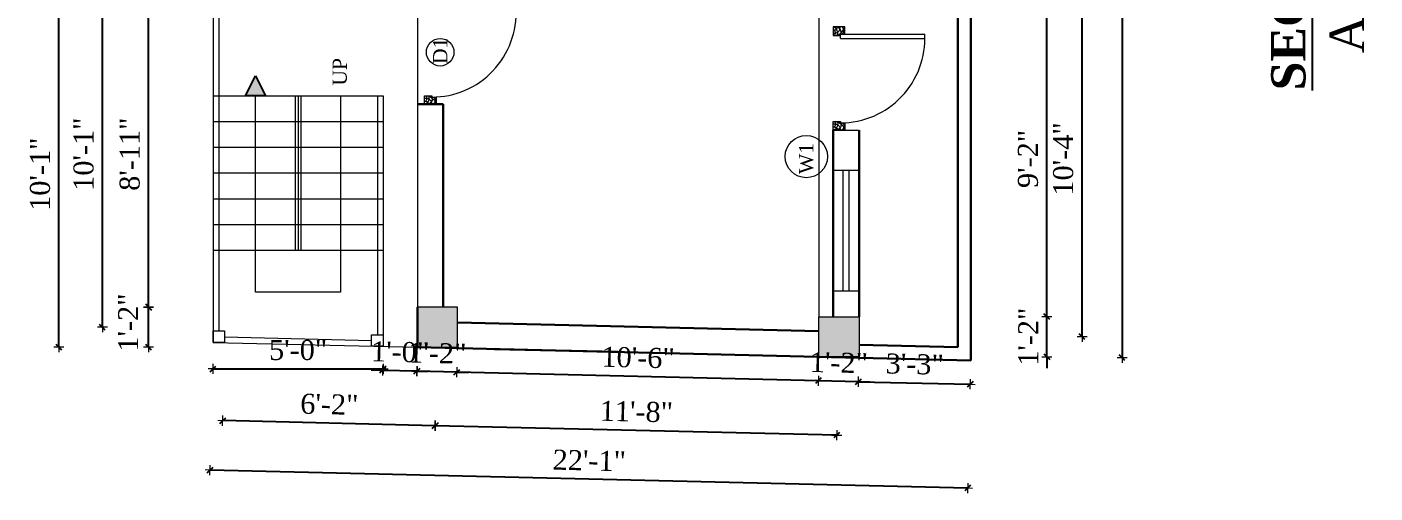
# Model space of a CAD drawing. Header units: inches. Extents: x 151827 to 346502, y -56182 to -23217.
# Drawn here: x 165662.6 to 166133.5, y -25070.6 to -24907.8 of the extents above; entities that cross this region are included whole.
import ezdxf

# ---------------------------------------------------------------- set-up
doc = ezdxf.new("R2010")
doc.units = ezdxf.units.IN
doc.header["$LTSCALE"] = 5
doc.header["$MEASUREMENT"] = 0
for name, color, linetype, lineweight in [('A-WALL', 7, 'Continuous', 9), ('Dimension', 7, 'Continuous', 18), ('DOOR', 62, 'Continuous', 0), ('Dw', 2, 'Continuous', 18)]:
    doc.layers.add(name, color=color, linetype=linetype, lineweight=lineweight)
doc.layers.add('dim line', color=7, linetype='Continuous', lineweight=15, true_color=0xfab2b2)
doc.layers.add('TEXT', color=6, linetype='Continuous')
doc.layers.add('WALL', color=7, linetype='Continuous')
doc.styles.add('ordinary', font='times.ttf')
doc.dimstyles.new('Copy of 96', dxfattribs={"dimtxt": 7, "dimasz": 4, "dimexe": 0.5, "dimexo": 0.5, "dimgap": 3, "dimtad": 1, "dimdec": 1, "dimzin": 11, "dimdsep": 46, "dimlunit": 4, "dimtxsty": 'ordinary', "dimblk": 'OBLIQUE', "dimcen": 0.09, "dimse1": 1, "dimse2": 1, "dimclrt": 6, "dimazin": 0, "dimtfac": 1, "dimtdec": 1, "dimtix": 1, "dimtmove": 2, "dimatfit": 3, "dimldrblk": 'leader', "dimfxl": 0.5, "dimfxlon": 1, "dimtolj": 1, "dimtzin": 0, "dimarcsym": 0})

# ---------------------------------------------------------------- blocks, each defined once
blk = doc.blocks.new('A$C27B36B59')
at = {"layer": 'DOOR'}
for p, q in [((0, 4), (0, 0)), ((2.5, 4), (0, 4)), ((0, 0), (3, 0)), ((2.5, 2.5), (2.5, 4)), ((3, 2.5), (2.5, 2.5)), ((3, 0), (3, 2.5))]:
    blk.add_line(p, q, dxfattribs=at)
for centre, radius, start, end in [((-1.4, -0.54), 4.75, 22.1411, 72.838), ((1.34, 2.09), 1.64, 45.138, 144.8948), ((2.21, 0.3), 2.49, 83.3149, 152.658), ((0.13, 0.37), 2.05, 349.4875, 93.6805), ((1.96, -0.47), 2.01, 58.7447, 166.495), ((-0.06, 0.32), 1.13, 343.542, 86.947), ((2.08, -0.4), 1.17, 38.2816, 160.1519)]:
    blk.add_arc(centre, radius, start, end, dxfattribs=at)
blk = doc.blocks.new('D2')
at = {"layer": 'DOOR'}
for p, q in [((74473.95, 24047.59), (74473.95, 24018.09)), ((74473.95, 24047.59), (74475.45, 24047.59)), ((74475.45, 24047.59), (74475.45, 24018.13))]:
    blk.add_line(p, q, dxfattribs=at)
blk.add_arc((74473.95, 24047.59), 29.5, 180, 272.9146, dxfattribs=at)
at = {"layer": 'DOOR', "xscale": -1, "rotation": 180}
blk.add_blockref('A$C27B36B59', (74441.95, 24050.09), dxfattribs=at)
at = {"layer": 'DOOR', "rotation": 180}
blk.add_blockref('A$C27B36B59', (74477.95, 24050.09), dxfattribs=at)
blk = doc.blocks.new('oblique')
at = {"color": 0, "lineweight": -2}
blk.add_line((0.25, 0.25), (-0.25, -0.25), dxfattribs=at)
at = {"layer": 'dim line', "lineweight": 9}
for p, q in [((-0.4375, 0), (0.4375, 0)), ((0, 0.4375), (0, -0.4375))]:
    blk.add_line(p, q, dxfattribs=at)
blk = doc.blocks.new('*D2215')
at = {"layer": 'A-WALL', "color": 0, "lineweight": -2, "ltscale": 50, "transparency": 16777216}
blk.add_line((165705.05, -25019.71), (165705.05, -25005.71), dxfattribs=at)
at = {"layer": 'Defpoints', "color": 0, "ltscale": 50, "transparency": 16777216}
for p in [(165705.05, -25005.71), (165798.99, -25005.71), (165798.99, -25019.71)]:
    blk.add_point(p, dxfattribs=at)
at = {"layer": 'A-WALL', "color": 0, "lineweight": -2, "ltscale": 50, "transparency": 16777216, "xscale": 4, "yscale": 4, "zscale": 4}
for p, rotation in [((165705.05, -25005.71), 90), ((165705.05, -25019.71), 270)]:
    blk.add_blockref('oblique', p, dxfattribs=dict(at, rotation=rotation))
at = {"layer": 'A-WALL', "color": 6, "ltscale": 50, "transparency": 16777216, "insert": (165697.91, -25011.07), "char_height": 7, "attachment_point": 5, "rotation": 90, "style": 'ordinary'}
blk.add_mtext('\\A1;1\'-2"', dxfattribs=at)
blk = doc.blocks.new('_OBLIQUE')
at = {"color": 0, "linetype": 'ByBlock'}
blk.add_line((-0.5, -0.5), (0.5, 0.5), dxfattribs=at)
blk = doc.blocks.new('leader')
at = {"layer": 'Dimension'}
for p, q in [((0, -4.33), (0, 4.33)), ((-4.42, 0), (4.42, 0))]:
    blk.add_line(p, q, dxfattribs=at)
blk = doc.blocks.new('*D2216')
at = {"layer": 'A-WALL', "color": 0, "lineweight": -2, "ltscale": 5, "transparency": 16777216}
blk.add_line((165705.05, -25005.71), (165705.05, -24898.83), dxfattribs=at)
at = {"layer": 'Defpoints', "color": 0, "ltscale": 5, "transparency": 16777216}
for p in [(165705.05, -24898.83), (165727.6, -24898.83), (165798.99, -25005.71)]:
    blk.add_point(p, dxfattribs=at)
at = {"layer": 'A-WALL', "color": 0, "lineweight": -2, "ltscale": 5, "transparency": 16777216, "xscale": 4, "yscale": 4, "zscale": 4}
for p, rotation in [((165705.05, -24898.83), 90), ((165705.05, -25005.71), 270)]:
    blk.add_blockref('oblique', p, dxfattribs=dict(at, rotation=rotation))
at = {"layer": 'A-WALL', "color": 6, "ltscale": 5, "transparency": 16777216, "insert": (165698.49, -24952.27), "char_height": 7, "attachment_point": 5, "rotation": 90, "style": 'ordinary'}
blk.add_mtext('\\A1;8\'-11"', dxfattribs=at)
blk = doc.blocks.new('*D2223')
at = {"layer": 'A-WALL', "color": 0, "lineweight": -2, "ltscale": 5, "transparency": 16777216}
blk.add_line((165688.92, -25012.71), (165688.92, -24891.83), dxfattribs=at)
at = {"layer": 'Defpoints', "color": 0, "ltscale": 5, "transparency": 16777216}
for p in [(165688.92, -24891.83), (165805.99, -24891.83), (165805.99, -25012.71)]:
    blk.add_point(p, dxfattribs=at)
at = {"layer": 'A-WALL', "color": 0, "lineweight": -2, "ltscale": 5, "transparency": 16777216, "xscale": 4, "yscale": 4, "zscale": 4}
for p, rotation in [((165688.92, -24891.83), 90), ((165688.92, -25012.71), 270)]:
    blk.add_blockref('oblique', p, dxfattribs=dict(at, rotation=rotation))
at = {"layer": 'A-WALL', "color": 6, "ltscale": 5, "transparency": 16777216, "insert": (165682.36, -24952.27), "char_height": 7, "attachment_point": 5, "rotation": 90, "style": 'ordinary'}
blk.add_mtext('\\A1;10\'-1"', dxfattribs=at)
blk = doc.blocks.new('*D2226')
at = {"layer": 'A-WALL', "color": 0, "lineweight": -2, "ltscale": 5, "transparency": 16777216}
blk.add_line((165673.71, -25019.71), (165673.71, -24898.83), dxfattribs=at)
at = {"layer": 'Defpoints', "color": 0, "ltscale": 5, "transparency": 16777216}
for p in [(165673.71, -24898.83), (165727.6, -24898.83), (165798.99, -25019.71)]:
    blk.add_point(p, dxfattribs=at)
at = {"layer": 'A-WALL', "color": 0, "lineweight": -2, "ltscale": 5, "transparency": 16777216, "xscale": 4, "yscale": 4, "zscale": 4}
for p, rotation in [((165673.71, -24898.83), 90), ((165673.71, -25019.71), 270)]:
    blk.add_blockref('oblique', p, dxfattribs=dict(at, rotation=rotation))
at = {"layer": 'A-WALL', "color": 6, "ltscale": 5, "transparency": 16777216, "insert": (165667.15, -24959.27), "char_height": 7, "attachment_point": 5, "rotation": 90, "style": 'ordinary'}
blk.add_mtext('\\A1;10\'-1"', dxfattribs=at)
blk = doc.blocks.new('*D2230')
at = {"layer": 'A-WALL', "color": 0, "lineweight": -2, "ltscale": 50, "transparency": 16777216}
for p, q in [((166018.88, -25009.04), (166018.88, -25005.04)), ((166018.88, -25023.04), (166018.88, -25009.04)), ((166018.88, -25023.04), (166018.88, -25027.04))]:
    blk.add_line(p, q, dxfattribs=at)
at = {"layer": 'Defpoints', "color": 0, "ltscale": 50, "transparency": 16777216}
for p in [(165953.27, -25009.04), (166018.88, -25009.04), (165953.27, -25023.04)]:
    blk.add_point(p, dxfattribs=at)
at = {"layer": 'A-WALL', "color": 0, "lineweight": -2, "ltscale": 50, "transparency": 16777216, "xscale": 4, "yscale": 4, "zscale": 4}
for p, rotation in [((166018.88, -25009.04), 270), ((166018.88, -25023.04), 90)]:
    blk.add_blockref('oblique', p, dxfattribs=dict(at, rotation=rotation))
at = {"layer": 'A-WALL', "color": 6, "ltscale": 50, "transparency": 16777216, "insert": (166012.38, -25016.04), "char_height": 7, "attachment_point": 5, "rotation": 90, "style": 'ordinary'}
blk.add_mtext('\\A1;1\'-2"', dxfattribs=at)
blk = doc.blocks.new('*D2231')
at = {"layer": 'A-WALL', "color": 0, "lineweight": -2, "ltscale": 5, "transparency": 16777216}
blk.add_line((166018.88, -25009.04), (166018.88, -24898.83), dxfattribs=at)
at = {"layer": 'Defpoints', "color": 0, "ltscale": 5, "transparency": 16777216}
for p in [(165953.27, -24898.83), (166018.88, -24898.83), (165953.27, -25009.04)]:
    blk.add_point(p, dxfattribs=at)
at = {"layer": 'A-WALL', "color": 0, "lineweight": -2, "ltscale": 5, "transparency": 16777216, "xscale": 4, "yscale": 4, "zscale": 4}
for p, rotation in [((166018.88, -24898.83), 90), ((166018.88, -25009.04), 270)]:
    blk.add_blockref('oblique', p, dxfattribs=dict(at, rotation=rotation))
at = {"layer": 'A-WALL', "color": 6, "ltscale": 5, "transparency": 16777216, "insert": (166012.31, -24953.93), "char_height": 7, "attachment_point": 5, "rotation": 90, "style": 'ordinary'}
blk.add_mtext('\\A1;9\'-2"', dxfattribs=at)
blk = doc.blocks.new('*D2240')
at = {"layer": 'A-WALL', "color": 0, "lineweight": -2, "ltscale": 5, "transparency": 16777216}
blk.add_line((166031.19, -25016.04), (166031.19, -24891.83), dxfattribs=at)
at = {"layer": 'Defpoints', "color": 0, "ltscale": 5, "transparency": 16777216}
for p in [(165946.27, -24891.83), (166031.19, -24891.83), (165946.27, -25016.04)]:
    blk.add_point(p, dxfattribs=at)
at = {"layer": 'A-WALL', "color": 0, "lineweight": -2, "ltscale": 5, "transparency": 16777216, "xscale": 4, "yscale": 4, "zscale": 4}
for p, rotation in [((166031.19, -24891.83), 90), ((166031.19, -25016.04), 270)]:
    blk.add_blockref('oblique', p, dxfattribs=dict(at, rotation=rotation))
at = {"layer": 'A-WALL', "color": 6, "ltscale": 5, "transparency": 16777216, "insert": (166024.63, -24953.93), "char_height": 7, "attachment_point": 5, "rotation": 90, "style": 'ordinary'}
blk.add_mtext('\\A1;10\'-4"', dxfattribs=at)
blk = doc.blocks.new('*D2244')
at = {"layer": 'A-WALL', "color": 0, "lineweight": -2, "ltscale": 5, "transparency": 16777216}
blk.add_line((166045.18, -24656.57), (166045.18, -25023.37), dxfattribs=at)
at = {"layer": 'Defpoints', "color": 0, "ltscale": 5, "transparency": 16777216}
for p in [(165953.27, -24656.57), (165953.27, -25023.37), (166045.18, -25023.37)]:
    blk.add_point(p, dxfattribs=at)
at = {"layer": 'A-WALL', "color": 0, "lineweight": -2, "ltscale": 5, "transparency": 16777216, "xscale": 4, "yscale": 4, "zscale": 4}
for p, rotation in [((166045.18, -24656.57), 90), ((166045.18, -25023.37), 270)]:
    blk.add_blockref('oblique', p, dxfattribs=dict(at, rotation=rotation))
at = {"layer": 'A-WALL', "color": 6, "ltscale": 5, "transparency": 16777216, "insert": (166038.61, -24839.97), "char_height": 7, "attachment_point": 5, "rotation": 90, "style": 'ordinary'}
blk.add_mtext('\\A1;30\'-7"', dxfattribs=at)
blk = doc.blocks.new('*D2246')
at = {"layer": 'A-WALL', "color": 0, "lineweight": -2, "ltscale": 5, "transparency": 16777216}
blk.add_line((165727.6, -25027.28), (165786.99, -25027.28), dxfattribs=at)
at = {"layer": 'Defpoints', "color": 0, "ltscale": 5, "transparency": 16777216}
for p in [(165727.6, -25018.02), (165786.99, -25019.43), (165786.99, -25027.28)]:
    blk.add_point(p, dxfattribs=at)
at = {"layer": 'A-WALL', "color": 0, "lineweight": -2, "ltscale": 5, "transparency": 16777216, "xscale": 4, "yscale": 4, "zscale": 4, "rotation": 180}
blk.add_blockref('oblique', (165727.6, -25027.28), dxfattribs=at)
at = {"layer": 'A-WALL', "color": 0, "lineweight": -2, "ltscale": 5, "transparency": 16777216, "xscale": 4, "yscale": 4, "zscale": 4}
blk.add_blockref('oblique', (165786.99, -25027.28), dxfattribs=at)
at = {"layer": 'A-WALL', "color": 6, "ltscale": 5, "transparency": 16777216, "insert": (165757.3, -25020.72), "char_height": 7, "attachment_point": 5, "style": 'ordinary'}
blk.add_mtext('\\A1;5\'-0"', dxfattribs=at)
blk = doc.blocks.new('*D2372')
at = {"layer": 'A-WALL', "color": 0, "lineweight": -2, "ltscale": 50, "transparency": 16777216}
for p, q in [((165939.07, -25031.41), (165935.07, -25031.31)), ((165953.07, -25031.74), (165939.07, -25031.41)), ((165953.07, -25031.74), (165957.07, -25031.83))]:
    blk.add_line(p, q, dxfattribs=at)
at = {"layer": 'Defpoints', "color": 0, "ltscale": 50, "transparency": 16777216}
for p in [(165939.27, -25023.04), (165953.27, -25023.37), (165939.07, -25031.41)]:
    blk.add_point(p, dxfattribs=at)
at = {"layer": 'A-WALL', "color": 0, "lineweight": -2, "ltscale": 50, "transparency": 16777216, "xscale": 4, "yscale": 4, "zscale": 4}
for p, rotation in [((165939.07, -25031.41), 358.6423816929457), ((165953.07, -25031.74), 178.6423816929457)]:
    blk.add_blockref('oblique', p, dxfattribs=dict(at, rotation=rotation))
at = {"layer": 'A-WALL', "color": 6, "ltscale": 50, "transparency": 16777216, "insert": (165946.23, -25025.07), "char_height": 7, "attachment_point": 5, "rotation": 358.6424, "style": 'ordinary'}
blk.add_mtext('\\A1;1\'-2"', dxfattribs=at)
blk = doc.blocks.new('*D2373')
at = {"layer": 'A-WALL', "color": 0, "lineweight": -2, "ltscale": 5, "transparency": 16777216}
blk.add_line((165939.07, -25031.41), (165812.78, -25028.41), dxfattribs=at)
at = {"layer": 'Defpoints', "color": 0, "ltscale": 5, "transparency": 16777216}
for p in [(165812.99, -25019.71), (165939.27, -25023.04), (165812.78, -25028.41)]:
    blk.add_point(p, dxfattribs=at)
at = {"layer": 'A-WALL', "color": 0, "lineweight": -2, "ltscale": 5, "transparency": 16777216, "xscale": 4, "yscale": 4, "zscale": 4}
for p, rotation in [((165812.78, -25028.41), 178.6423816934182), ((165939.07, -25031.41), 358.6423816934182)]:
    blk.add_blockref('oblique', p, dxfattribs=dict(at, rotation=rotation))
at = {"layer": 'A-WALL', "color": 6, "ltscale": 5, "transparency": 16777216, "insert": (165876.08, -25023.35), "char_height": 7, "attachment_point": 5, "rotation": 358.6424, "style": 'ordinary'}
blk.add_mtext('\\A1;10\'-6"', dxfattribs=at)
blk = doc.blocks.new('*D2374')
at = {"layer": 'A-WALL', "color": 0, "lineweight": -2, "ltscale": 5, "transparency": 16777216}
for p, q in [((165798.79, -25028.08), (165794.79, -25027.99)), ((165812.78, -25028.41), (165798.79, -25028.08)), ((165812.78, -25028.41), (165816.78, -25028.51))]:
    blk.add_line(p, q, dxfattribs=at)
at = {"layer": 'Defpoints', "color": 0, "ltscale": 5, "transparency": 16777216}
for p in [(165798.99, -25019.71), (165812.99, -25019.71), (165798.79, -25028.08)]:
    blk.add_point(p, dxfattribs=at)
at = {"layer": 'A-WALL', "color": 0, "lineweight": -2, "ltscale": 5, "transparency": 16777216, "xscale": 4, "yscale": 4, "zscale": 4}
for p, rotation in [((165798.79, -25028.08), 358.6423816934182), ((165812.78, -25028.41), 178.6423816934182)]:
    blk.add_blockref('oblique', p, dxfattribs=dict(at, rotation=rotation))
at = {"layer": 'A-WALL', "color": 6, "ltscale": 5, "transparency": 16777216, "insert": (165805.94, -25021.75), "char_height": 7, "attachment_point": 5, "rotation": 358.6424, "style": 'ordinary'}
blk.add_mtext('\\A1;1\'-2"', dxfattribs=at)
blk = doc.blocks.new('*D2247')
at = {"layer": 'A-WALL', "color": 0, "lineweight": -2, "ltscale": 5, "transparency": 16777216}
blk.add_line((165945.45, -25050.44), (165805.17, -25047.11), dxfattribs=at)
at = {"layer": 'Defpoints', "color": 0, "ltscale": 5, "transparency": 16777216}
for p in [(165805.99, -25012.71), (165946.27, -25016.04), (165805.17, -25047.11)]:
    blk.add_point(p, dxfattribs=at)
at = {"layer": 'A-WALL', "color": 0, "lineweight": -2, "ltscale": 5, "transparency": 16777216, "xscale": 4, "yscale": 4, "zscale": 4}
for p, rotation in [((165805.17, -25047.11), 178.6423816929977), ((165945.45, -25050.44), 358.6423816929977)]:
    blk.add_blockref('oblique', p, dxfattribs=dict(at, rotation=rotation))
at = {"layer": 'A-WALL', "color": 6, "ltscale": 5, "transparency": 16777216, "insert": (165875.47, -25042.22), "char_height": 7, "attachment_point": 5, "rotation": 358.6424, "style": 'ordinary'}
blk.add_mtext('\\A1;11\'-8"', dxfattribs=at)
blk = doc.blocks.new('*D2248')
at = {"layer": 'A-WALL', "color": 0, "lineweight": -2, "ltscale": 5, "transparency": 16777216}
for p, q in [((165786.79, -25027.8), (165782.79, -25027.7)), ((165798.79, -25028.08), (165786.79, -25027.8)), ((165798.79, -25028.08), (165802.79, -25028.18))]:
    blk.add_line(p, q, dxfattribs=at)
at = {"layer": 'Defpoints', "color": 0, "ltscale": 5, "transparency": 16777216}
for p in [(165786.99, -25019.43), (165798.99, -25019.71), (165786.79, -25027.8)]:
    blk.add_point(p, dxfattribs=at)
at = {"layer": 'A-WALL', "color": 0, "lineweight": -2, "ltscale": 5, "transparency": 16777216, "xscale": 4, "yscale": 4, "zscale": 4}
for p, rotation in [((165786.79, -25027.8), 358.6423816934182), ((165798.79, -25028.08), 178.6423816934182)]:
    blk.add_blockref('oblique', p, dxfattribs=dict(at, rotation=rotation))
at = {"layer": 'A-WALL', "color": 6, "ltscale": 5, "transparency": 16777216, "insert": (165792.94, -25021.38), "char_height": 7, "attachment_point": 5, "rotation": 358.6424, "style": 'ordinary'}
blk.add_mtext('\\A1;1\'-0"', dxfattribs=at)
blk = doc.blocks.new('*D2375')
at = {"layer": 'A-WALL', "color": 0, "lineweight": -2, "ltscale": 5, "transparency": 16777216}
blk.add_line((165953.07, -25031.74), (165992.07, -25032.66), dxfattribs=at)
at = {"layer": 'Defpoints', "color": 0, "ltscale": 5, "transparency": 16777216}
for p in [(165953.27, -25023.37), (165992.27, -25024.29), (165992.07, -25032.66)]:
    blk.add_point(p, dxfattribs=at)
at = {"layer": 'A-WALL', "color": 0, "lineweight": -2, "ltscale": 5, "transparency": 16777216, "xscale": 4, "yscale": 4, "zscale": 4}
for p, rotation in [((165953.07, -25031.74), 178.6423816934182), ((165992.07, -25032.66), 358.6423816934182)]:
    blk.add_blockref('oblique', p, dxfattribs=dict(at, rotation=rotation))
at = {"layer": 'A-WALL', "color": 6, "ltscale": 5, "transparency": 16777216, "insert": (165972.73, -25025.64), "char_height": 7, "attachment_point": 5, "rotation": 358.6424, "style": 'ordinary'}
blk.add_mtext('\\A1;3\'-3"', dxfattribs=at)
blk = doc.blocks.new('*D2153')
at = {"layer": 'A-WALL', "color": 0, "lineweight": -2, "ltscale": 5, "transparency": 16777216}
blk.add_line((165805.17, -25047.11), (165730.97, -25045.36), dxfattribs=at)
at = {"layer": 'Defpoints', "color": 0, "ltscale": 5, "transparency": 16777216}
for p in [(165734.6, -24891.83), (165805.99, -25012.71), (165730.97, -25045.36)]:
    blk.add_point(p, dxfattribs=at)
at = {"layer": 'A-WALL', "color": 0, "lineweight": -2, "ltscale": 5, "transparency": 16777216, "xscale": 4, "yscale": 4, "zscale": 4}
for p, rotation in [((165730.97, -25045.36), 178.6423816934182), ((165805.17, -25047.11), 358.6423816934182)]:
    blk.add_blockref('oblique', p, dxfattribs=dict(at, rotation=rotation))
at = {"layer": 'A-WALL', "color": 6, "ltscale": 5, "transparency": 16777216, "insert": (165768.22, -25039.68), "char_height": 7, "attachment_point": 5, "rotation": 358.6424, "style": 'ordinary'}
blk.add_mtext('\\A1;6\'-2"', dxfattribs=at)
blk = doc.blocks.new('*D2154')
at = {"layer": 'A-WALL', "color": 0, "lineweight": -2, "ltscale": 5, "transparency": 16777216}
blk.add_line((165991.21, -25068.89), (165726.55, -25062.62), dxfattribs=at)
at = {"layer": 'Defpoints', "color": 0, "ltscale": 5, "transparency": 16777216}
for p in [(165727.6, -25018.02), (165992.27, -25024.29), (165726.55, -25062.62)]:
    blk.add_point(p, dxfattribs=at)
at = {"layer": 'A-WALL', "color": 0, "lineweight": -2, "ltscale": 5, "transparency": 16777216, "xscale": 4, "yscale": 4, "zscale": 4}
for p, rotation in [((165726.55, -25062.62), 178.6423816934182), ((165991.21, -25068.89), 358.6423816934182)]:
    blk.add_blockref('oblique', p, dxfattribs=dict(at, rotation=rotation))
at = {"layer": 'A-WALL', "color": 6, "ltscale": 5, "transparency": 16777216, "insert": (165859.03, -25059.26), "char_height": 7, "attachment_point": 5, "rotation": 358.6424, "style": 'ordinary'}
blk.add_mtext('\\A1;22\'-1"', dxfattribs=at)

msp = doc.modelspace()

# ---------------------------------------------------------------- hatches: boundary and pattern name
at = {"ltscale": 5}
msp.add_hatch(color=256, dxfattribs=at).paths.add_polyline_path([(165745.88, -24931.83), (165738.87, -24931.83), (165742.45, -24924.94)])
at = {"layer": 'WALL', "linetype": 'ByBlock', "ltscale": 5, "true_color": 0xf8991e}
h = msp.add_hatch(color=30, dxfattribs=at)
h.dxf.hatch_style = 1
h.paths.add_polyline_path([(165812.99, -25019.71), (165812.99, -25005.71), (165798.99, -25005.71), (165798.99, -25019.71)])
h = msp.add_hatch(color=30, dxfattribs=at)
h.dxf.hatch_style = 1
h.paths.add_polyline_path([(165939.27, -25023.04), (165953.27, -25023.04), (165953.27, -25009.04), (165939.27, -25009.04)])

# ---------------------------------------------------------------- linework, layer by layer
at = {"ltscale": 5}
for p, q in [((165738.87, -24931.83, -72.71), (165742.45, -24924.94, -72.71)), ((165742.45, -24924.94, -72.71), (165745.88, -24931.83, -72.71)), ((165745.88, -24931.83, -72.71), (165738.87, -24931.83, -72.71))]:
    msp.add_line(p, q, dxfattribs=at)
at = {"layer": 'A-WALL', "lineweight": 30}
for p, q in [((165992.27, -24884.83, -72.71), (165992.27, -25024.29, -72.71)), ((165987.77, -24889.33, -72.71), (165987.77, -25019.69, -72.71)), ((165807.99, -24934.83, -72.71), (165798.99, -24934.83, -72.71)), ((165807.99, -25005.71, -72.71), (165807.99, -24934.83, -72.71)), ((165944.27, -24943.83, -72.71), (165944.27, -25009.04, -72.71)), ((165953.27, -24943.83, -72.71), (165953.27, -25009.04, -72.71)), ((165798.99, -25005.71, -72.71), (165798.99, -25019.71, -72.71)), ((165812.99, -25011.04, -72.71), (165939.27, -25014.04, -72.71)), ((165798.99, -25019.71, -72.71), (165953.27, -25023.37, -72.71)), ((165868.91, -25021.37, -72.71), (165825.92, -25020.35, -72.71)), ((165953.27, -25018.87, -72.71), (165987.77, -25019.69, -72.71)), ((165953.27, -25023.37, -72.71), (165992.27, -25024.29, -72.71))]:
    msp.add_line(p, q, dxfattribs=at)
at = {"layer": 'A-WALL', "ltscale": 5}
for p, q in [((165727.6, -24898.83, -72.71), (165727.6, -25018.02, -72.71)), ((165798.99, -24898.83, -72.71), (165798.99, -25019.71, -72.71)), ((165939.27, -24898.83, -72.71), (165939.27, -25009.04, -72.71)), ((165729.6, -24902.83, -72.71), (165729.6, -25014.02, -72.71)), ((165727.6, -24931.83, -72.71), (165757.3, -24931.83, -72.71)), ((165742.45, -25000.45, -72.71), (165742.45, -24931.83, -72.71)), ((165756.3, -24931.83, -72.71), (165756.3, -24985.83, -72.71)), ((165757.3, -24931.83, -72.71), (165786.99, -24931.83, -72.71)), ((165757.3, -24931.83, -72.71), (165757.3, -24985.83, -72.71)), ((165758.3, -24931.83, -72.71), (165758.3, -24985.83, -72.71)), ((165772.14, -24931.83, -72.71), (165772.14, -25000.45, -72.71)), ((165784.99, -24931.83, -72.71), (165784.99, -25015.33, -72.71)), ((165786.99, -24931.83, -72.71), (165786.99, -25019.43, -72.71)), ((165727.6, -24940.83, -72.71), (165786.99, -24940.83, -72.71)), ((165944.27, -24943.83, -72.71), (165953.27, -24943.83, -72.71)), ((165727.6, -24949.83, -72.71), (165786.99, -24949.83, -72.71)), ((165727.6, -24958.83, -72.71), (165786.99, -24958.83, -72.71)), ((165944.27, -24957.83, -72.71), (165953.27, -24957.83, -72.71)), ((165727.6, -24967.83, -72.71), (165786.99, -24967.83, -72.71)), ((165727.6, -24976.83, -72.71), (165786.99, -24976.83, -72.71)), ((165727.6, -24985.83, -72.71), (165786.99, -24985.83, -72.71)), ((165772.14, -25000.45, -72.71), (165742.45, -25000.45, -72.71)), ((165944.27, -25000.04, -72.71), (165953.27, -25000.04, -72.71)), ((165727.6, -25018.02, -72.71), (165798.99, -25019.71, -72.71)), ((165731.6, -25016.12, -72.71), (165782.99, -25017.33, -72.71)), ((165953.27, -25023.04, -72.71), (165953.27, -25023.37, -72.71))]:
    msp.add_line(p, q, dxfattribs=at)
at = {"layer": 'A-WALL', "ltscale": 5, "elevation": -72.71}
for points in [[(165812.99, -25019.71), (165812.99, -25005.71), (165798.99, -25005.71), (165798.99, -25019.71)], [(165939.27, -25023.04), (165939.27, -25009.04), (165953.27, -25009.04), (165953.27, -25023.04)], [(165727.6, -25018.02), (165727.6, -25014.02), (165731.6, -25014.02), (165731.6, -25018.02)], [(165782.99, -25019.33), (165782.99, -25015.33), (165786.99, -25015.33), (165786.99, -25019.33)]]:
    msp.add_lwpolyline(points, close=True, dxfattribs=at)
at = {"layer": 'A-WALL', "ltscale": 5}
for centre, radius in [((165806.93, -24916.65, -72.71), 4.82), ((165934.85, -24953.11, -72.71), 7.38)]:
    msp.add_circle(centre, radius, dxfattribs=at)
at = {"layer": 'Dw', "color": 3}
for p, q in [((165947.77, -25000.04, -72.71), (165947.77, -24957.83, -72.71)), ((165949.77, -25000.04, -72.71), (165949.77, -24957.83, -72.71))]:
    msp.add_line(p, q, dxfattribs=at)

# ---------------------------------------------------------------- block references
at = {"layer": 'WALL', "color": 2, "linetype": 'ByBlock', "rotation": 89.99999999999999}
for p in [(189851.57, -99376.78, -72.71), (189994.36, -99385.78, -72.71)]:
    msp.add_blockref('D2', p, dxfattribs=at)

# ---------------------------------------------------------------- texts
at = {"layer": 'TEXT', "style": 'ordinary'}
for s, p in [('D1', (165809.43, -24920.77, -72.71)), ('UP', (165774.32, -24928.33, -72.71)), ('W1', (165937.29, -24959.23, -72.71))]:
    msp.add_text(s, height=5, rotation=90, dxfattribs=at).set_placement(p)
at = {"layer": 'TEXT', "char_height": 12, "width": 219.8151, "attachment_point": 8, "rotation": 90, "style": 'ordinary'}
for s, insert in [('{\\fTimes New Roman|b1|i0|c0|p18;\\LSECOND FLOOR PLAN}', (166109.42, -24830.82, -72.71)), ('AREA = 319.56 sq. ft.', (166133.55, -24835.13, -72.71))]:
    msp.add_mtext(s, dxfattribs=dict(at, insert=insert))

# ---------------------------------------------------------------- dimensions: what is measured, and where the dimension line sits
at = {"layer": 'A-WALL', "ltscale": 5}
for base, p1, p2, angle, picture, middle in [((166045.18, -25023.37, -72.71), (165953.27, -24656.57, -72.71), (165953.27, -25023.37, -72.71), 90, '*D2244', (166038.61, -24839.97, -72.71)), ((165688.92, -24891.83, -72.71), (165805.99, -25012.71, -72.71), (165805.99, -24891.83, -72.71), 90, '*D2223', (165682.36, -24952.27, -72.71)), ((166031.19, -24891.83, -72.71), (165946.27, -25016.04, -72.71), (165946.27, -24891.83, -72.71), 90, '*D2240', (166024.63, -24953.93, -72.71)), ((165730.97, -25045.36, -72.71), (165805.99, -25012.71, -72.71), (165734.6, -24891.83, -72.71), 358.6424, '*D2153', (165768.22, -25039.68, -72.71)), ((165673.71, -24898.83, -72.71), (165798.99, -25019.71, -72.71), (165727.6, -24898.83, -72.71), 90, '*D2226', (165667.15, -24959.27, -72.71)), ((165705.05, -24898.83, -72.71), (165798.99, -25005.71, -72.71), (165727.6, -24898.83, -72.71), 90, '*D2216', (165698.49, -24952.27, -72.71)), ((166018.88, -24898.83, -72.71), (165953.27, -25009.04, -72.71), (165953.27, -24898.83, -72.71), 90, '*D2231', (166012.31, -24953.93, -72.71)), ((165726.55, -25062.62, -72.71), (165992.27, -25024.29, -72.71), (165727.6, -25018.02, -72.71), 358.6424, '*D2154', (165859.03, -25059.26, -72.71)), ((165786.79, -25027.8, -72.71), (165798.99, -25019.71, -72.71), (165786.99, -25019.43, -72.71), 358.6424, '*D2248', (165792.94, -25021.38, -72.71)), ((165798.79, -25028.08, -72.71), (165812.99, -25019.71, -72.71), (165798.99, -25019.71, -72.71), 358.6424, '*D2374', (165805.94, -25021.75, -72.71)), ((165812.78, -25028.41, -72.71), (165939.27, -25023.04, -72.71), (165812.99, -25019.71, -72.71), 358.6424, '*D2373', (165876.08, -25023.35, -72.71)), ((165992.07, -25032.66, -72.71), (165953.27, -25023.37, -72.71), (165992.27, -25024.29, -72.71), 358.6424, '*D2375', (165972.73, -25025.64, -72.71))]:
    dim = msp.add_linear_dim(base=base, p1=p1, p2=p2, angle=angle, dimstyle='Copy of 96', override={"dimdec": 0, "dimblk": 'oblique', "dimtdec": 0, "dimarcsym": 1}, dxfattribs=at)
    dim.commit()
    dim.dimension.update_dxf_attribs({"geometry": picture, "text_midpoint": middle})
at = {"layer": 'A-WALL', "ltscale": 50}
dim = msp.add_linear_dim(base=(165705.05, -25005.71, -72.71), p1=(165798.99, -25019.71, -72.71), p2=(165798.99, -25005.71, -72.71), angle=90, dimstyle='Copy of 96', override={"dimdec": 0, "dimblk": 'oblique', "dimtdec": 0, "dimarcsym": 1}, dxfattribs=at)
dim.commit()
dim.dimension.update_dxf_attribs({"geometry": '*D2215', "text_midpoint": (165697.91, -25011.07, -72.71), "dimtype": 160})
dim = msp.add_linear_dim(base=(166018.88, -25009.04, -72.71), p1=(165953.27, -25023.04, -72.71), p2=(165953.27, -25009.04, -72.71), angle=90, dimstyle='Copy of 96', override={"dimdec": 0, "dimblk": 'oblique', "dimtdec": 0, "dimarcsym": 1}, dxfattribs=at)
dim.commit()
dim.dimension.update_dxf_attribs({"geometry": '*D2230', "text_midpoint": (166012.38, -25016.04, -72.71)})
at = {"layer": 'A-WALL', "ltscale": 5}
dim = msp.add_aligned_dim(p1=(165946.27, -25016.04, -72.71), p2=(165805.99, -25012.71, -72.71), distance=34.41, dimstyle='Copy of 96', override={"dimdec": 0, "dimblk": 'oblique', "dimtdec": 0, "dimarcsym": 1}, dxfattribs=at)
dim.commit()
dim.dimension.update_dxf_attribs({"geometry": '*D2247', "text_midpoint": (165875.47, -25042.22, -72.71)})
dim = msp.add_linear_dim(base=(165786.99, -25027.28, -72.71), p1=(165727.6, -25018.02, -72.71), p2=(165786.99, -25019.43, -72.71), angle=180, text='5\'-0"', dimstyle='Copy of 96', override={"dimdec": 0, "dimblk": 'oblique', "dimtdec": 0, "dimarcsym": 1}, dxfattribs=at)
dim.commit()
dim.dimension.update_dxf_attribs({"geometry": '*D2246', "text_midpoint": (165757.3, -25020.72, -72.71)})
at = {"layer": 'A-WALL', "ltscale": 50}
dim = msp.add_aligned_dim(p1=(165953.27, -25023.37, -72.71), p2=(165939.27, -25023.04, -72.71), distance=8.37, dimstyle='Copy of 96', override={"dimdec": 0, "dimblk": 'oblique', "dimtdec": 0, "dimarcsym": 1}, dxfattribs=at)
dim.commit()
dim.dimension.update_dxf_attribs({"geometry": '*D2372', "text_midpoint": (165946.23, -25025.07, -72.71)})

doc.saveas('drawing.dxf')
